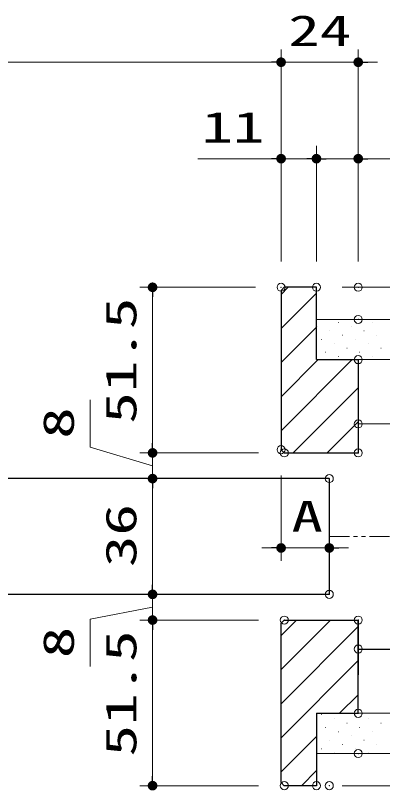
# Model space of a CAD drawing. Units: millimetres, scale not verified. Extents: x -1306 to 1306, y -607 to 607.
# Drawn here: x -882.4 to -768.2, y -373.5 to -132.5 of the extents above; entities that cross this region are included whole.
import ezdxf
from ezdxf.enums import TextEntityAlignment as Align

# ---------------------------------------------------------------- set-up
doc = ezdxf.new("R2010")
doc.units = ezdxf.units.MM
doc.header["$LTSCALE"] = 5
doc.header["$PDMODE"] = 32
doc.header["$PDSIZE"] = 2.5
doc.linetypes.add('USER1', pattern=[2.5, 1.25, -0.25, 0.25, -0.25, 0.25, -0.25])
for name, color, linetype, lineweight in [('0-1_線(黄)', 2, 'Continuous', 15), ('0-8_二点鎖線', 4, 'USER1', 9), ('0-D_線(白)', 7, 'Continuous', 30), ('1-1_寸法線', 3, 'Continuous', 13), ('1-2_ハッチング', 6, 'Continuous', 9), ('1-4_DEFPOINTS', 7, 'Continuous', 5), ('1-5_0', 3, 'Continuous', 25)]:
    doc.layers.add(name, color=color, linetype=linetype, lineweight=lineweight)
doc.styles.add('ＭＳ ゴシック', font='')
doc.styles.get('ＭＳ ゴシック').set_extended_font_data('MS Gothic')

# ---------------------------------------------------------------- blocks, each defined once
blk = doc.blocks.new('_DOT')
at = {"layer": '1-5_0'}
blk.add_line((-2.5, 0), (-5, 0), dxfattribs=at)
for points in [[(0, 0), (-2.5, 0), (-2.48, 0.313)], [(0, 0), (-2.48, -0.313), (-2.5, 0)], [(0, 0), (-2.48, 0.313), (-2.421, 0.622)], [(0, 0), (-2.421, -0.622), (-2.48, -0.313)], [(0, 0), (-2.421, 0.622), (-2.324, 0.92)], [(0, 0), (-2.324, -0.92), (-2.421, -0.622)], [(0, 0), (-2.324, 0.92), (-2.191, 1.204)], [(0, 0), (-2.191, -1.204), (-2.324, -0.92)], [(0, 0), (-2.191, 1.204), (-2.023, 1.469)], [(0, 0), (-2.023, -1.469), (-2.191, -1.204)], [(0, 0), (-2.023, 1.469), (-1.822, 1.711)], [(0, 0), (-1.822, -1.711), (-2.023, -1.469)], [(0, 0), (-1.822, 1.711), (-1.594, 1.926)], [(0, 0), (-1.594, -1.926), (-1.822, -1.711)], [(0, 0), (-1.594, 1.926), (-1.34, 2.111)], [(0, 0), (-1.34, -2.111), (-1.594, -1.926)], [(0, 0), (-1.34, 2.111), (-1.064, 2.262)], [(0, 0), (-1.064, -2.262), (-1.34, -2.111)], [(0, 0), (-1.064, 2.262), (-0.773, 2.378)], [(0, 0), (-0.773, -2.378), (-1.064, -2.262)], [(0, 0), (-0.773, 2.378), (-0.468, 2.456)], [(0, 0), (-0.468, -2.456), (-0.773, -2.378)], [(0, 0), (-0.468, 2.456), (-0.157, 2.495)], [(0, 0), (-0.157, -2.495), (-0.468, -2.456)], [(0, 0), (-0.157, 2.495), (0.157, 2.495)], [(0, 0), (0.157, -2.495), (-0.157, -2.495)], [(0, 0), (0.157, 2.495), (0.468, 2.456)], [(0, 0), (0.468, 2.456), (0.773, 2.378)], [(0, 0), (0.773, 2.378), (1.064, 2.262)], [(0, 0), (1.064, 2.262), (1.34, 2.111)], [(0, 0), (1.34, 2.111), (1.594, 1.926)], [(0, 0), (1.594, 1.926), (1.822, 1.711)], [(0, 0), (1.822, 1.711), (2.023, 1.469)], [(0, 0), (2.023, 1.469), (2.191, 1.204)], [(0, 0), (2.191, 1.204), (2.324, 0.92)], [(0, 0), (2.324, 0.92), (2.421, 0.622)], [(0, 0), (2.421, 0.622), (2.48, 0.313)], [(0, 0), (2.48, 0.313), (2.5, 0)], [(0, 0), (0.468, -2.456), (0.157, -2.495)], [(0, 0), (0.773, -2.378), (0.468, -2.456)], [(0, 0), (1.064, -2.262), (0.773, -2.378)], [(0, 0), (1.34, -2.111), (1.064, -2.262)], [(0, 0), (1.594, -1.926), (1.34, -2.111)], [(0, 0), (1.822, -1.711), (1.594, -1.926)], [(0, 0), (2.023, -1.469), (1.822, -1.711)], [(0, 0), (2.191, -1.204), (2.023, -1.469)], [(0, 0), (2.324, -0.92), (2.191, -1.204)], [(0, 0), (2.421, -0.622), (2.324, -0.92)], [(0, 0), (2.48, -0.313), (2.421, -0.622)], [(0, 0), (2.5, 0), (2.48, -0.313)]]:
    blk.add_solid(points, dxfattribs=at)

msp = doc.modelspace()

# ---------------------------------------------------------------- linework, layer by layer
at = {"layer": '0-1_線(黄)'}
for p, q in [((-788.739, -227.029), (-641.239, -227.029)), ((-775.739, -239.529), (-641.239, -239.529)), ((-775.739, -259.529), (-641.239, -259.529)), ((-775.739, -329.529), (-641.239, -329.529)), ((-775.739, -349.529), (-641.239, -349.529)), ((-788.739, -362.029), (-641.239, -362.029))]:
    msp.add_line(p, q, dxfattribs=at)
at = {"layer": '0-8_二点鎖線'}
msp.add_line((-784.739, -294.529), (-641.239, -294.529), dxfattribs=at)
at = {"layer": '0-D_線(白)'}
for p, q in [((-798.739, -217.029), (-799.739, -218.029)), ((-799.739, -218.029), (-799.739, -267.529)), ((-788.739, -217.029), (-798.739, -217.029)), ((-788.739, -239.529), (-788.739, -217.029)), ((-788.739, -239.529), (-775.739, -239.529)), ((-775.739, -239.529), (-775.739, -268.529)), ((-775.739, -251.529), (-775.739, -268.529)), ((-799.739, -267.529), (-798.739, -268.529)), ((-798.739, -268.529), (-775.739, -268.529)), ((-784.739, -276.529), (-931.239, -276.529)), ((-784.739, -276.529), (-784.739, -312.529)), ((-784.739, -312.529), (-931.239, -312.529)), ((-799.739, -321.529), (-798.739, -320.529)), ((-799.739, -321.529), (-798.739, -320.529)), ((-798.739, -320.529), (-775.739, -320.529)), ((-798.739, -320.529), (-775.739, -320.529)), ((-775.739, -320.529), (-775.739, -337.529)), ((-775.739, -349.529), (-775.739, -320.529)), ((-799.739, -371.029), (-799.739, -321.529)), ((-799.739, -371.029), (-799.739, -321.529)), ((-775.739, -329.529), (-641.239, -329.529)), ((-788.739, -349.529), (-775.739, -349.529)), ((-788.739, -349.529), (-788.739, -372.029)), ((-788.739, -349.529), (-788.739, -372.029)), ((-798.739, -372.029), (-799.739, -371.029)), ((-798.739, -372.029), (-799.739, -371.029)), ((-788.739, -372.029), (-798.739, -372.029)), ((-788.739, -372.029), (-798.739, -372.029))]:
    msp.add_line(p, q, dxfattribs=at)
at = {"layer": '1-1_寸法線'}
for p, q in [((-799.739, -209.029), (-799.739, -143.029)), ((-799.739, -209.029), (-799.739, -143.029)), ((-775.739, -209.029), (-775.739, -143.029)), ((-1079.739, -147.029), (-802.739, -147.029)), ((-802.739, -147.029), (-805.739, -147.029)), ((-799.739, -147.029), (-775.739, -147.029)), ((-772.739, -147.029), (-769.739, -147.029)), ((-799.739, -209.029), (-799.739, -173.029)), ((-788.739, -209.029), (-788.739, -173.029)), ((-788.739, -209.029), (-788.739, -173.029)), ((-775.739, -209.029), (-775.739, -173.029)), ((-802.739, -177.029), (-825.644, -177.029)), ((-788.739, -177.029), (-799.739, -177.029)), ((-791.739, -177.029), (-794.739, -177.029)), ((-788.739, -177.029), (-775.739, -177.029)), ((-785.739, -177.029), (-782.739, -177.029)), ((-772.739, -177.029), (-746.977, -177.029)), ((-807.739, -217.029), (-843.739, -217.029)), ((-780.739, -217.029), (-731.739, -217.029)), ((-839.739, -220.029), (-839.739, -265.529)), ((-839.739, -265.529), (-839.739, -262.529)), ((-806.739, -268.529), (-843.739, -268.529)), ((-806.739, -268.529), (-843.739, -268.529)), ((-839.739, -268.529), (-839.739, -276.529)), ((-839.739, -268.529), (-839.739, -276.529)), ((-792.739, -276.529), (-843.739, -276.529)), ((-792.739, -276.529), (-843.739, -276.529)), ((-799.739, -275.529), (-799.739, -302.097)), ((-839.739, -279.529), (-839.739, -282.529)), ((-839.739, -279.529), (-839.739, -309.529)), ((-784.739, -284.529), (-784.739, -302.097)), ((-802.739, -298.097), (-805.739, -298.097)), ((-799.739, -298.097), (-784.739, -298.097)), ((-781.739, -298.097), (-778.739, -298.097)), ((-839.739, -309.529), (-839.739, -306.529)), ((-792.739, -312.529), (-843.739, -312.529)), ((-792.739, -312.529), (-843.739, -312.529)), ((-839.739, -320.529), (-839.739, -312.529)), ((-839.739, -320.529), (-839.739, -312.529)), ((-806.739, -320.529), (-843.739, -320.529)), ((-806.739, -320.529), (-843.739, -320.529)), ((-839.739, -323.529), (-839.739, -369.029)), ((-839.739, -323.529), (-839.739, -326.529)), ((-806.739, -372.029), (-843.739, -372.029)), ((-780.739, -372.029), (-731.739, -372.029))]:
    msp.add_line(p, q, dxfattribs=at)
for points in [[(-839.739, -272.529), (-859.195, -266.707), (-859.195, -252.041)], [(-839.739, -316.529), (-859.195, -320.279), (-859.195, -334.945)]]:
    msp.add_lwpolyline(points, dxfattribs=at)
at = {"layer": '1-2_ハッチング'}
for p, q in [((-799.739, -219.251), (-797.517, -217.029)), ((-799.739, -229.857), (-788.739, -218.857)), ((-781.93, -227.958), (-781.88, -227.958)), ((-771.323, -227.958), (-771.273, -227.958)), ((-799.739, -240.464), (-788.739, -229.464)), ((-788.559, -229.284), (-788.509, -229.284)), ((-784.582, -230.61), (-784.532, -230.61)), ((-777.953, -229.284), (-777.903, -229.284)), ((-773.975, -230.61), (-773.925, -230.61)), ((-787.233, -233.261), (-787.183, -233.261)), ((-780.604, -231.936), (-780.554, -231.936)), ((-776.627, -233.261), (-776.577, -233.261)), ((-769.998, -231.936), (-769.948, -231.936)), ((-783.256, -234.587), (-783.206, -234.587)), ((-779.278, -235.913), (-779.228, -235.913)), ((-772.649, -234.587), (-772.599, -234.587)), ((-768.672, -235.913), (-768.622, -235.913)), ((-785.908, -237.239), (-785.858, -237.239)), ((-781.93, -238.565), (-781.88, -238.565)), ((-775.301, -237.239), (-775.251, -237.239)), ((-771.323, -238.565), (-771.273, -238.565)), ((-799.739, -251.07), (-788.198, -239.529)), ((-799.739, -261.677), (-777.591, -239.529)), ((-795.984, -268.529), (-775.739, -248.284)), ((-785.378, -268.529), (-775.739, -258.89)), ((-799.739, -325.317), (-794.951, -320.529)), ((-799.739, -335.923), (-784.345, -320.529)), ((-799.739, -346.53), (-775.739, -322.53)), ((-799.739, -357.137), (-775.739, -333.137)), ((-781.525, -349.529), (-775.739, -343.743)), ((-787.233, -349.934), (-787.183, -349.934)), ((-783.256, -351.26), (-783.206, -351.26)), ((-776.627, -349.934), (-776.577, -349.934)), ((-772.649, -351.26), (-772.599, -351.26)), ((-785.908, -353.911), (-785.858, -353.911)), ((-779.278, -352.586), (-779.228, -352.586)), ((-775.301, -353.911), (-775.251, -353.911)), ((-768.672, -352.586), (-768.622, -352.586)), ((-788.559, -356.563), (-788.509, -356.563)), ((-781.93, -355.237), (-781.88, -355.237)), ((-777.953, -356.563), (-777.903, -356.563)), ((-771.323, -355.237), (-771.273, -355.237)), ((-799.739, -367.743), (-788.739, -356.743)), ((-784.582, -357.889), (-784.532, -357.889)), ((-773.975, -357.889), (-773.925, -357.889)), ((-787.233, -360.541), (-787.183, -360.541)), ((-780.604, -359.215), (-780.554, -359.215)), ((-776.627, -360.541), (-776.577, -360.541)), ((-769.998, -359.215), (-769.948, -359.215)), ((-783.256, -361.866), (-783.206, -361.866)), ((-772.649, -361.866), (-772.599, -361.866)), ((-793.418, -372.029), (-788.739, -367.35))]:
    msp.add_line(p, q, dxfattribs=at)
at = {"layer": '1-4_DEFPOINTS'}
for p in [(-799.739, -147.029), (-775.739, -147.029), (-799.739, -177.029), (-775.739, -177.029), (-799.739, -217.029), (-799.739, -217.029), (-788.739, -217.029), (-788.739, -217.029), (-775.739, -217.029), (-775.739, -227.029), (-775.739, -239.529), (-775.739, -259.529), (-775.739, -259.529), (-839.739, -268.529), (-799.739, -267.529), (-798.739, -268.529), (-775.739, -268.529), (-839.739, -276.529), (-784.739, -276.529), (-784.739, -276.529), (-784.739, -298.097), (-839.739, -312.529), (-839.739, -312.529), (-784.739, -312.529), (-798.739, -320.529), (-775.739, -320.529), (-775.739, -329.529), (-775.739, -349.529), (-775.739, -362.029), (-839.739, -372.029), (-798.739, -372.029), (-788.739, -372.029), (-784.739, -372.029)]:
    msp.add_point(p, dxfattribs=at)

# ---------------------------------------------------------------- block references
at = {"layer": '1-1_寸法線', "xscale": 0.6, "yscale": 0.6}
for p in [(-799.739, -147.029), (-799.739, -147.029), (-799.739, -177.029), (-788.739, -177.029), (-799.739, -298.097)]:
    msp.add_blockref('_DOT', p, dxfattribs=at)
for p, rotation in [((-775.739, -147.029), 180), ((-788.739, -177.029), 180), ((-775.739, -177.029), 180), ((-839.739, -217.029), 90), ((-839.739, -268.529), 270), ((-839.739, -268.529), 270), ((-839.739, -276.529), 90), ((-839.739, -276.529), 90), ((-784.739, -298.097), 180), ((-839.739, -312.529), 270), ((-839.739, -312.529), 270), ((-839.739, -320.529), 90), ((-839.739, -320.529), 90), ((-839.739, -372.029), 270)]:
    msp.add_blockref('_DOT', p, dxfattribs=dict(at, rotation=rotation))

# ---------------------------------------------------------------- texts
at = {"layer": '1-1_寸法線', "style": 'ＭＳ ゴシック', "width": 1.5}
for s, p in [('24', (-797.501, -144.879)), ('11', (-824.501, -174.879)), ('A', (-796.525, -295.947))]:
    msp.add_text(s, height=9.604, dxfattribs=at).set_placement(p, align=Align.BOTTOM_LEFT)
for s, p in [('51.5', (-841.889, -259.446)), ('8', (-861.345, -264.136)), ('36', (-841.889, -304.053)), ('8', (-861.345, -332.374)), ('51.5', (-841.889, -362.946))]:
    msp.add_text(s, height=9.604, rotation=90, dxfattribs=at).set_placement(p, align=Align.BOTTOM_LEFT)

doc.saveas('drawing.dxf')
